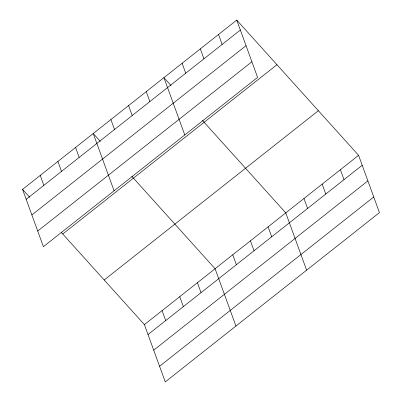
<?xml version="1.0" encoding="UTF-8"?>
<svg xmlns="http://www.w3.org/2000/svg" width="402" height="402" viewBox="0 0 402 402"><rect width="100%" height="100%" fill="white"/><g stroke="black" fill="none" stroke-linecap="round" stroke-linejoin="round"><path stroke-width="0.6" d="M236.743 20.1L257.597 77.395L43.411 246.672L22.557 189.377L236.743 20.1L358.589 155.328L379.443 212.623L165.257 381.9L144.403 324.605L61.094 232.145M26.175 199.317L240.356 30.039M31.864 214.944L246.044 45.667M37.723 231.044L251.908 61.767M62.767 234.004L276.953 64.727M104.198 279.978L318.379 110.701M144.403 324.605L358.589 155.328M148.021 334.544L362.207 165.267M153.71 350.172L367.895 180.895M159.569 366.272L373.754 196.995M171.041 85.556L163.921 77.656L184.774 134.946M202.452 120.419L285.767 212.884L306.62 270.179M100.359 141.419L93.239 133.514L114.093 190.809M131.771 176.282L215.085 268.742L235.939 326.037M22.557 189.377L29.678 197.281M340.383 169.719L344.001 179.654M322.178 184.106L325.796 194.045M303.972 198.493L307.59 208.432M218.537 34.487L222.15 44.426M268.094 226.849L271.712 236.788M200.332 48.878L203.945 58.818M250.426 240.813L254.044 250.753M182.126 63.265L185.739 73.204M232.758 254.778L236.371 264.717M146.248 91.621L149.866 101.555M197.417 282.712L201.035 292.646M128.58 105.585L132.198 115.525M179.744 296.676L183.362 306.61M110.907 119.55L114.525 129.489M162.076 310.64L165.694 320.58M75.571 147.479L79.184 157.418M57.898 161.448L61.516 171.383M40.23 175.413L43.843 185.352"/></g></svg>
